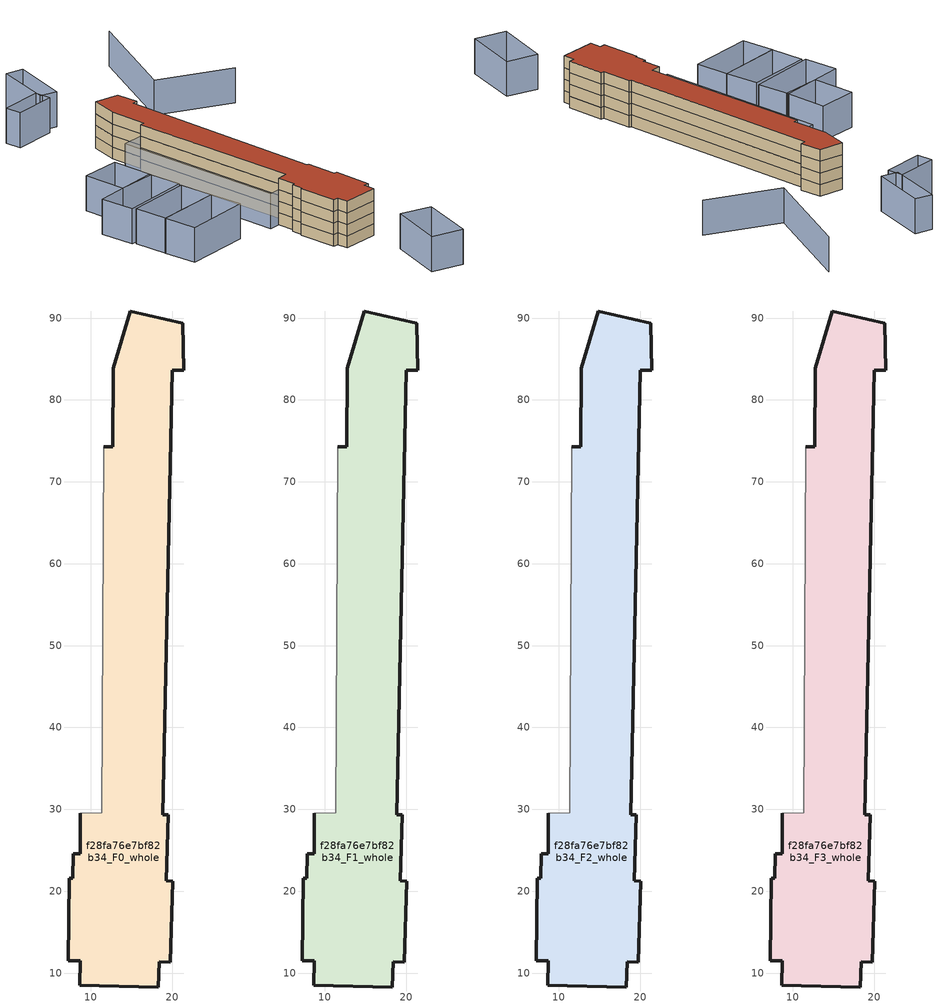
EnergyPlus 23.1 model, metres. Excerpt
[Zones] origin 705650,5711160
f28fa76e7bf82b34_F0_whole
 floor ground (EU_floor_Construction): 21.23,89.36 21.36,83.62 19.99,83.66 18.84,29.34 19.48,29.31 19.25,21.26 20.04,21.24 19.72,11.33 18.37,11.37 18.26,8.31 8.69,8.51 8.73,11.49 7.3,11.51 7.41,21.6 7.82,21.59 7.86,24.56 8.72,24.56 8.75,29.51 11.39,29.58 11.64,74.31 12.69,74.3 12.75,83.86 14.84,90.87 z0
 wall outside (EU_wall_Construction): 8.75,29.51 8.72,24.56 7.86,24.56 7.82,21.59 7.41,21.6 7.3,11.51 8.73,11.49 8.69,8.51 18.26,8.31 18.37,11.37 19.72,11.33 20.04,21.24 19.25,21.26 19.48,29.31 18.84,29.34 19.99,83.66 21.36,83.62 21.23,89.36 14.84,90.87 12.75,83.86 12.69,74.3 11.64,74.31 z0:3
 wall adiabatic (EU_wall_Construction): 11.64,74.31 11.39,29.58 8.75,29.51 z0:3
f28fa76e7bf82b34_F1_whole
 floor to f28fa76e7bf82b34_F0_whole (EU_floor_Construction): 21.23,89.36 21.36,83.62 19.99,83.66 18.84,29.34 19.48,29.31 19.25,21.26 20.04,21.24 19.72,11.33 18.37,11.37 18.26,8.31 8.69,8.51 8.73,11.49 7.3,11.51 7.41,21.6 7.82,21.59 7.86,24.56 8.72,24.56 8.75,29.51 11.39,29.58 11.64,74.31 12.69,74.3 12.75,83.86 14.84,90.87 z3
 wall outside (EU_wall_Construction): 8.75,29.51 8.72,24.56 7.86,24.56 7.82,21.59 7.41,21.6 7.3,11.51 8.73,11.49 8.69,8.51 18.26,8.31 18.37,11.37 19.72,11.33 20.04,21.24 19.25,21.26 19.48,29.31 18.84,29.34 19.99,83.66 21.36,83.62 21.23,89.36 14.84,90.87 12.75,83.86 12.69,74.3 11.64,74.31 z3:6
 wall adiabatic (EU_wall_Construction): 11.64,74.31 11.39,29.58 8.75,29.51 z3:6
f28fa76e7bf82b34_F2_whole
 floor to f28fa76e7bf82b34_F1_whole (EU_floor_Construction): 21.23,89.36 21.36,83.62 19.99,83.66 18.84,29.34 19.48,29.31 19.25,21.26 20.04,21.24 19.72,11.33 18.37,11.37 18.26,8.31 8.69,8.51 8.73,11.49 7.3,11.51 7.41,21.6 7.82,21.59 7.86,24.56 8.72,24.56 8.75,29.51 11.39,29.58 11.64,74.31 12.69,74.3 12.75,83.86 14.84,90.87 z6
 wall outside (EU_wall_Construction): 8.75,29.51 8.72,24.56 7.86,24.56 7.82,21.59 7.41,21.6 7.3,11.51 8.73,11.49 8.69,8.51 18.26,8.31 18.37,11.37 19.72,11.33 20.04,21.24 19.25,21.26 19.48,29.31 18.84,29.34 19.99,83.66 21.36,83.62 21.23,89.36 14.84,90.87 12.75,83.86 12.69,74.3 11.64,74.31 z6:9
 wall adiabatic (EU_wall_Construction): 11.64,74.31 11.39,29.58 8.75,29.51 z6:9
f28fa76e7bf82b34_F3_whole
 floor to f28fa76e7bf82b34_F2_whole (EU_floor_Construction): 21.23,89.36 21.36,83.62 19.99,83.66 18.84,29.34 19.48,29.31 19.25,21.26 20.04,21.24 19.72,11.33 18.37,11.37 18.26,8.31 8.69,8.51 8.73,11.49 7.3,11.51 7.41,21.6 7.82,21.59 7.86,24.56 8.72,24.56 8.75,29.51 11.39,29.58 11.64,74.31 12.69,74.3 12.75,83.86 14.84,90.87 z9
 wall outside (EU_wall_Construction): 8.75,29.51 8.72,24.56 7.86,24.56 7.82,21.59 7.41,21.6 7.3,11.51 8.73,11.49 8.69,8.51 18.26,8.31 18.37,11.37 19.72,11.33 20.04,21.24 19.25,21.26 19.48,29.31 18.84,29.34 19.99,83.66 21.36,83.62 21.23,89.36 14.84,90.87 12.75,83.86 12.69,74.3 11.64,74.31 z9:12
 wall adiabatic (EU_wall_Construction): 11.64,74.31 11.39,29.58 8.75,29.51 z9:12
 roof outside (EU_roof_Construction): 18.26,8.31 18.37,11.37 19.72,11.33 20.04,21.24 19.25,21.26 19.48,29.31 18.84,29.34 19.99,83.66 21.36,83.62 21.23,89.36 14.84,90.87 12.75,83.86 12.69,74.3 11.64,74.31 11.39,29.58 8.75,29.51 8.72,24.56 7.86,24.56 7.82,21.59 7.41,21.6 7.3,11.51 8.73,11.49 8.69,8.51 z12
shading: 56.15,82.49 38.42,92.55 / 38.42,92.55 53.3,118.77 / 24.27,-4.25 18.89,-18.51 / 18.89,-18.51 11.02,-15.54 / 11.02,-15.54 16.4,-1.28 / 16.4,-1.28 24.27,-4.25 / -21.01,39.48 -3.65,39.98 / -3.65,39.98 -3.4,31.24 / -3.4,31.24 -20.76,30.73 / -20.76,30.73 -21.01,39.48 / -3.97,48.81 -3.65,39.98 / -3.65,39.98 -20.99,39.36 / -20.99,39.36 -21.31,48.19 / -21.31,48.19 -3.97,48.81 / 11.64,74.38 11.39,29.47 / 11.39,29.47 5.71,29.51 / 5.71,29.51 5.96,74.41 / 5.96,74.41 11.64,74.38 / -3.55,49.79 -21.82,49.01 / -21.82,49.01 -22.19,57.89 / -22.19,57.89 -3.93,58.66 / -3.93,58.66 -3.55,49.79 / -3.82,69.45 -3.92,58.13 / -3.92,58.13 -14.28,58.23 / -14.28,58.23 -14.18,69.54 / -14.18,69.54 -3.82,69.45 / 3.77,104.74 3.68,108.97 / 3.68,108.97 14.86,109.18 / 14.86,109.18 14.94,104.95 / 14.94,104.95 3.77,104.74 / 14.28,107.43 19.03,121.85 / 19.03,121.85 23.38,120.41 / 23.38,120.41 18.64,105.99 / 18.64,105.99 14.28,107.43 z0:9
[Building]
EU S2 Campaign: North Axis=0; Terrain=City; Solar Distribution=FullExterior
[Site:Location]
London: Latitude=51.5; Longitude=-0.5; Time Zone=0; Elevation=25
[SizingPeriod:WeatherFileDays]
AnnualSizingPeriod: Begin Month=1; Begin Day of Month=1; End Month=12; End Day of Month=31; Day of Week for Start Day=Monday; Use Weather File Daylight Saving Period=No; Use Weather File Rain and Snow Indicators=No
[MATERIAL]
EU_InternalMass_Material: Roughness=MediumRough; Thickness=0.1; Conductivity=1; Density=1800; Specific Heat=900; Thermal Absorptance=0.9; Solar Absorptance=0.7; Visible Absorptance=0.7
[MATERIAL:NOMASS] Roughness=MediumRough; Thermal Absorptance=0.9; Solar Absorptance=0.7; Visible Absorptance=0.7
Name | Thermal Resistance
EU_wall_NoMass | 1.04674
EU_roof_NoMass | 4.32442
EU_floor_NoMass | 2.04616
[CONSTRUCTION]
EU_wall_Construction: EU_wall_NoMass
EU_roof_Construction: EU_roof_NoMass
EU_floor_Construction: EU_floor_NoMass
EU_InternalMass_Construction: EU_InternalMass_Material
[ZONE] Type=1; Multiplier=1; Ceiling Height=autocalculate; Volume=2127.02; Floor Area=autocalculate; Part of Total Floor Area=Yes
f28fa76e7bf82b34_F0_whole; f28fa76e7bf82b34_F1_whole; f28fa76e7bf82b34_F2_whole; f28fa76e7bf82b34_F3_whole
[INTERNALMASS] Construction=EU_InternalMass_Construction; Surface Area=709.005
Name | Zone or ZoneList
f28fa76e7bf82b34_F0_whole_EU_InternalMass | f28fa76e7bf82b34_F0_whole
f28fa76e7bf82b34_F1_whole_EU_InternalMass | f28fa76e7bf82b34_F1_whole
f28fa76e7bf82b34_F2_whole_EU_InternalMass | f28fa76e7bf82b34_F2_whole
f28fa76e7bf82b34_F3_whole_EU_InternalMass | f28fa76e7bf82b34_F3_whole
[OTHEREQUIPMENT] Fuel Type=Electricity; Design Level Calculation Method=Watts/Area; Power per Zone Floor Area=1; Fraction Latent=0; Fraction Radiant=0; Fraction Lost=0; Carbon Dioxide Generation Rate=0; EndUse Subcategory=EU_Step8_InternalGains
Name | Zone or ZoneList or Space or SpaceList | Schedule
EU_Step8_InternalGain_f28fa76e7bf82b34_F0_whole_f000 | f28fa76e7bf82b34_F0_whole | EU_Step8_GainSchedule_f28fa76e7bf82b34_F0_whole_f000
EU_Step8_InternalGain_f28fa76e7bf82b34_F1_whole_f000 | f28fa76e7bf82b34_F1_whole | EU_Step8_GainSchedule_f28fa76e7bf82b34_F1_whole_f000
EU_Step8_InternalGain_f28fa76e7bf82b34_F2_whole_f000 | f28fa76e7bf82b34_F2_whole | EU_Step8_GainSchedule_f28fa76e7bf82b34_F2_whole_f000
EU_Step8_InternalGain_f28fa76e7bf82b34_F3_whole_f000 | f28fa76e7bf82b34_F3_whole | EU_Step8_GainSchedule_f28fa76e7bf82b34_F3_whole_f000
[ZONEVENTILATION:DESIGNFLOWRATE] Schedule=EU_AlwaysOn; Design Flow Rate Calculation Method=AirChanges/Hour; Air Changes per Hour=0.488719; Ventilation Type=Natural; Fan Pressure Rise=0; Fan Total Efficiency=1; Constant Term Coefficient=1; Temperature Term Coefficient=0; Velocity Term Coefficient=0; Velocity Squared Term Coefficient=0; Minimum Indoor Temperature=-100; Maximum Indoor Temperature=100; Delta Temperature=-100; Minimum Outdoor Temperature=-100; Maximum Outdoor Temperature=100; Maximum Wind Speed=40
Name | Zone or ZoneList or Space or SpaceList
EU_ConstantAir_f28fa76e7bf82b34_F0_whole | f28fa76e7bf82b34_F0_whole
EU_ConstantAir_f28fa76e7bf82b34_F1_whole | f28fa76e7bf82b34_F1_whole
EU_ConstantAir_f28fa76e7bf82b34_F2_whole | f28fa76e7bf82b34_F2_whole
EU_ConstantAir_f28fa76e7bf82b34_F3_whole | f28fa76e7bf82b34_F3_whole
[HVACTEMPLATE:THERMOSTAT] Constant Heating Setpoint=20; Constant Cooling Setpoint=50
EU_HeatOnly_f28fa76e7bf82b34_F0_whole; EU_HeatOnly_f28fa76e7bf82b34_F1_whole; EU_HeatOnly_f28fa76e7bf82b34_F2_whole; EU_HeatOnly_f28fa76e7bf82b34_F3_whole
[HVACTEMPLATE:ZONE:IDEALLOADSAIRSYSTEM] System Availability Schedule=EU_AlwaysOn; Maximum Heating Supply Air Temperature=50; Minimum Cooling Supply Air Temperature=13; Maximum Heating Supply Air Humidity Ratio=0.0156; Minimum Cooling Supply Air Humidity Ratio=0.0077; Heating Limit=NoLimit; Cooling Limit=NoLimit; Heating Availability Schedule=EU_AlwaysOn; Cooling Availability Schedule=EU_CoolingOff; Dehumidification Control Type=ConstantSensibleHeatRatio; Cooling Sensible Heat Ratio=0.7; Dehumidification Setpoint=60; Humidification Control Type=None; Humidification Setpoint=30; Outdoor Air Method=None; Outdoor Air Flow Rate per Person=0.00944; Outdoor Air Flow Rate per Zone Floor Area=0; Outdoor Air Flow Rate per Zone=0; Demand Controlled Ventilation Type=None; Outdoor Air Economizer Type=NoEconomizer; Heat Recovery Type=None; Sensible Heat Recovery Effectiveness=0.7; Latent Heat Recovery Effectiveness=0.65
Name | Template Thermostat
f28fa76e7bf82b34_F0_whole | EU_HeatOnly_f28fa76e7bf82b34_F0_whole
f28fa76e7bf82b34_F1_whole | EU_HeatOnly_f28fa76e7bf82b34_F1_whole
f28fa76e7bf82b34_F2_whole | EU_HeatOnly_f28fa76e7bf82b34_F2_whole
f28fa76e7bf82b34_F3_whole | EU_HeatOnly_f28fa76e7bf82b34_F3_whole
[SIZING:ZONE] Zone Cooling Design Supply Air Temperature Input Method=SupplyAirTemperature; Zone Cooling Design Supply Air Temperature=13; Zone Heating Design Supply Air Temperature Input Method=SupplyAirTemperature; Zone Heating Design Supply Air Temperature=50; Zone Cooling Design Supply Air Humidity Ratio=0.008; Zone Heating Design Supply Air Humidity Ratio=0.008; Cooling Design Air Flow Method=DesignDay; Cooling Design Air Flow Rate=0; Cooling Minimum Air Flow per Zone Floor Area=0.000762; Cooling Minimum Air Flow=0; Cooling Minimum Air Flow Fraction=0.2; Heating Design Air Flow Method=DesignDay; Heating Design Air Flow Rate=0; Heating Maximum Air Flow per Zone Floor Area=0.002032; Heating Maximum Air Flow=0.141576; Heating Maximum Air Flow Fraction=0.3; Account for Dedicated Outdoor Air System=No; Dedicated Outdoor Air System Control Strategy=NeutralSupplyAir; Dedicated Outdoor Air Low Setpoint Temperature for Design=autosize; Dedicated Outdoor Air High Setpoint Temperature for Design=autosize; Zone Load Sizing Method=Sensible Load Only No Latent Load; Zone Latent Cooling Design Supply Air Humidity Ratio Input Method=HumidityRatioDifference; Zone Cooling Design Supply Air Humidity Ratio Difference=0.005; Zone Latent Heating Design Supply Air Humidity Ratio Input Method=HumidityRatioDifference; Zone Humidification Design Supply Air Humidity Ratio Difference=0.005
f28fa76e7bf82b34_F0_whole; f28fa76e7bf82b34_F1_whole; f28fa76e7bf82b34_F2_whole; f28fa76e7bf82b34_F3_whole
[SCHEDULE:CONSTANT]
Name | Hourly Value
EU_AlwaysOn | 1
EU_CoolingOff | 0
[SCHEDULE:FILE] Column Number=1; Rows to Skip at Top=0; Number of Hours of Data=8760; Column Separator=Comma; Interpolate to Timestep=No; Minutes per Item=60; Adjust Schedule for Daylight Savings=Yes
Name | File
EU_Step8_GainSchedule_f28fa76e7bf82b34_F0_whole_f000 | ../../schedules/f28fa76e7bf82b34/f28fa76e7bf82b34_F0_whole_f000_gain.csv
EU_Step8_GainSchedule_f28fa76e7bf82b34_F1_whole_f000 | ../../schedules/f28fa76e7bf82b34/f28fa76e7bf82b34_F1_whole_f000_gain.csv
EU_Step8_GainSchedule_f28fa76e7bf82b34_F2_whole_f000 | ../../schedules/f28fa76e7bf82b34/f28fa76e7bf82b34_F2_whole_f000_gain.csv
EU_Step8_GainSchedule_f28fa76e7bf82b34_F3_whole_f000 | ../../schedules/f28fa76e7bf82b34/f28fa76e7bf82b34_F3_whole_f000_gain.csv
